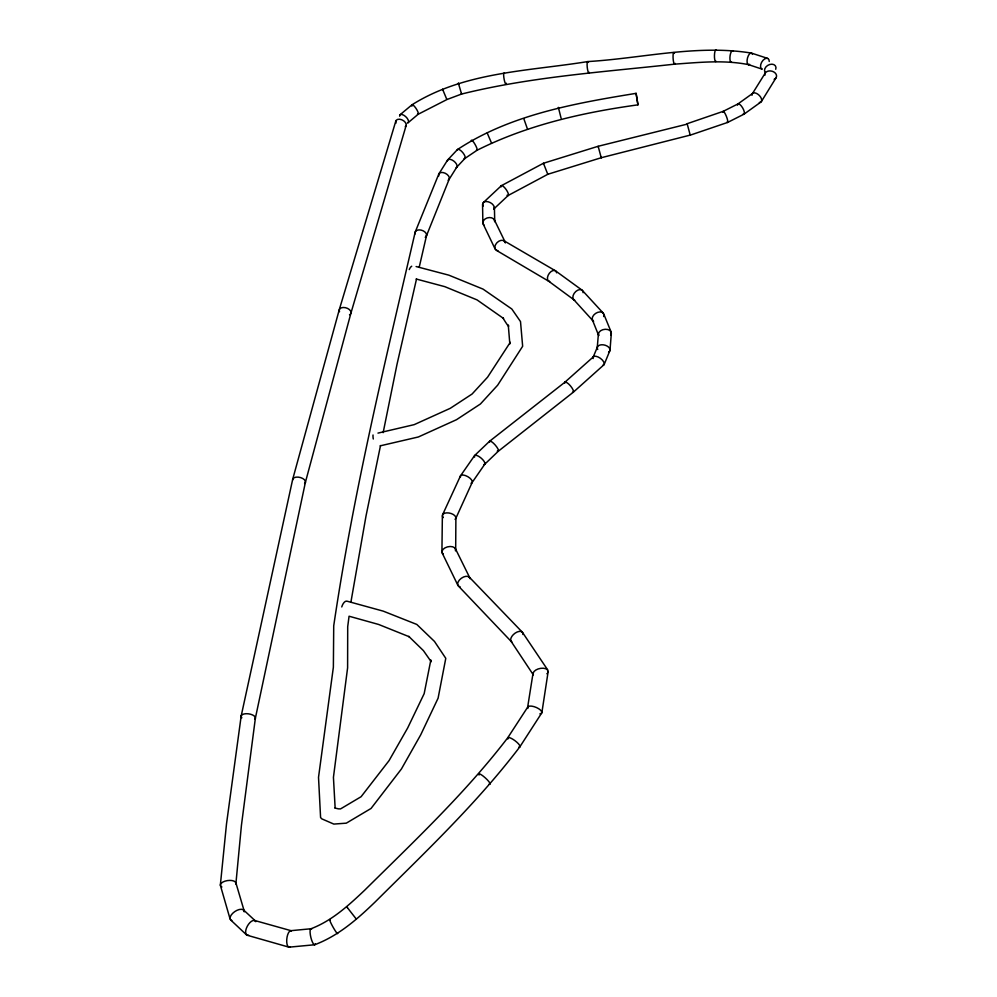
<?xml version="1.0" encoding="UTF-8"?>
<svg xmlns="http://www.w3.org/2000/svg" width="997" height="997" viewBox="0 0 997 997"><rect width="100%" height="100%" fill="white"/><g stroke="black" fill="none" stroke-linecap="round" stroke-linejoin="round"><path stroke-width="1.5" d="M455.679 549.783L455.891 517.742M441.92 551.927L442.369 515.698M415.126 232.351C384.892 362.783 353.262 493.278 333.721 625.817L333.372 667.18L318.517 777.348L320.585 817.528L321.782 818.849L333.821 824.083L346.308 823.161L371.046 808.455L401.417 768.986L420.709 734.839L438.094 698.187L445.784 658.332L434.48 641.432L416.821 624.446L383.234 611.136L346.968 601.166M743.849 114.256L727.573 122.457L690.236 135.156L687.145 123.715L723.186 111.352L738.054 103.887M610.014 350.072L611.335 333.359M597.24 347.729L598.399 333.983M235.915 883.492L241.436 825.329L255.382 718.139M220.374 884.838L226.493 824.021L241.162 716.108M350.907 602.151L366.011 516.01L380.518 445.534M541.882 712.593L548.138 671.666M527.612 707.409L533.021 673.336M383.147 432.661L396.968 364.541L416.509 279.023M255.344 718.351L305.431 482.199M241.199 715.908L292.694 479.308L339.254 309.768L395.772 121.198M419.214 267.233L426.529 235.541M305.381 482.411L350.944 313.083L406.153 125.448M636.049 93.319L637.943 104.847L636.123 93.344C574.858 103.339 510.302 114.667 457.536 149.5M426.38 236.002L449.211 179.148M415.263 231.902L438.817 174.014M604.207 364.379L609.828 350.782M593.115 357.25L597.415 347.006M455.704 518.627L472.179 482.423M442.556 514.813L460.452 475.943M458.383 83.249L461.586 94.042C531.314 76.732 603.359 72.021 674.57 64.157C699.233 62.412 724.109 59.758 748.597 64.643M761.446 101.432L776.189 77.567M752.249 93.905L765.148 73.217M449.124 179.348L456.863 166.985M439.029 173.628L447.603 160.043M519.923 746.728L541.745 712.942M507.71 737.817L527.737 707.072M380.243 445.833L418.366 436.973L456.501 419.7L480.417 403.997L497.653 385.191L522.652 346.271L520.509 321.582L511.822 309.008L483.034 289.105L448.837 275.16L416.11 266.535M472.08 482.585L484.816 464.128M460.552 475.781L474.572 455.604M519.848 746.828C476.977 803.233 425.258 852.123 375.134 901.973C357.3 919.197 338.319 935.822 314.803 944.707M507.785 737.718C465.312 793.138 414.191 841.169 364.69 890.196C348.564 905.438 331.901 920.842 310.815 928.818M456.638 167.284L464.988 158.373M447.728 159.894L457.436 149.587M484.729 464.241L498.375 451.167L573.325 392.195L603.87 364.84M474.659 455.492L489.639 441.21M493.652 209.133L508.246 195.424M483.296 202.59L501.329 185.729M564.863 382.237L593.439 356.776M408.147 122.668L418.217 114.219M400.009 114.805L411.948 104.835M489.726 441.148L564.963 382.163M743.974 114.194L760.885 102.043M737.942 103.95L752.797 93.294M464.901 158.461L477.114 150.223M501.416 185.666L543.44 163.259L598.175 146.272L687.107 124.139M508.158 195.474L547.914 174.238L601.241 157.725L690.198 135.106M418.154 114.269L447.017 99.501L461.586 94.042L461.536 93.195M412.023 104.772C464.465 71.747 528.51 71.198 587.732 61.577C641.993 58.362 696.841 44.254 751.227 53.053M477.052 150.26C527.363 125.024 582.485 112.499 637.943 104.847M377.963 433.109L414.179 424.647L450.258 408.321L472.08 394.027L487.595 377.165L510.265 342.32L509.828 343.94L508.271 325.01C510.738 330.792 500.332 314.105 503.535 318.454L477.027 299.885L444.824 286.662L416.173 279.01M290.825 930.687L311.064 928.755M289.205 947.15L314.554 944.77M254.596 920.468L291.224 930.737M247.268 935.273L288.806 947.113M751.389 53.078L767.565 58.374M748.435 64.606L762.244 69.192A6.057 3.577 -59.5 0 1 762.992 60.343A6.057 3.577 -59.5 0 1 769.248 61.465M458.408 83.237L458.944 84.284M503.946 240.738L555.304 270.71M496.332 250.297L548.811 281.279M555.516 270.848L581.949 290.077M548.612 281.154L574.035 299.86M243.505 909.912L255.431 920.979M230.594 919.895L246.433 934.775M469.388 577.226L522.303 632.173M458.321 585.924L511.311 641.594M582.323 290.401L603.148 313.033M573.649 299.536L592.978 320.81M334.793 808.019C333.322 807.072 340.413 810.536 341.971 808.068L361.101 796.715L389.054 760.624L407.661 727.997L424.174 693.638L430.841 660.002L431.178 661.709L423.438 650.642L408.795 636.41L409.406 636.809L378.623 624.458L349.062 616.221L347.704 626.702L347.604 667.816L333.434 777.336L335.129 807.744M491.533 143.107L487.234 133.037M347.442 907.681L346.657 906.709L356.054 918.76M547.665 174.026L543.44 163.259L543.502 164.044M446.731 99.226L442.556 89.182L442.705 90.141M522.465 632.36L547.752 669.984M511.012 641.196L533.283 674.795M455.455 548.774L469.824 577.874M494.462 220.075L505.167 242.097M442.157 552.936L457.872 585.276M483.159 224.026L495.098 248.951M601.216 157.676L598.163 146.322L598.412 147.008M527.525 129.224L523.961 119.092M603.721 313.93L611.136 332.026M592.405 319.912L598.599 335.316M558.744 108.187L558.37 107.377L561.087 118.194M235.878 882.806L244.19 910.984M220.424 885.51L230.083 919.01M601.104 157.028L601.253 157.713M494.412 207.501L494.736 221.421M482.548 204.235L482.872 222.692M438.817 175.883A5.795 3.502 28.3 0 1 445.223 173.254A5.795 3.502 28.3 0 1 448.139 180.27M447.317 160.966A5.795 2.954 38.8 0 1 453.747 161.04A5.795 2.954 38.8 0 1 456.19 167.621M415.25 233.834A5.932 3.789 18.4 0 1 421.058 230.083A5.932 3.789 18.4 0 1 426.28 236.214M425.844 236.8A5.932 3.789 18.4 0 1 425.221 237.286M471.357 141.175A5.783 1.097 60.8 0 1 474.996 144.291A5.783 1.097 60.8 0 1 476.479 150.061M457.212 150.123A5.795 2.081 50.6 0 1 462.944 152.79A5.795 2.081 50.6 0 1 464.041 158.623M341.759 606.949A6.967 3.402 -73.9 0 1 346.096 601.141M409.269 269.576A6.019 3.265 -75.6 0 1 410.253 267.695L410.452 267.433A6.019 3.265 -75.6 0 1 411.711 266.224M373.289 439.004A6.456 1.346 76.8 0 1 373.015 436.848L373.003 436.524A6.456 1.346 76.8 0 1 373.04 434.991M339.516 311.7A6.082 3.714 16.3 0 1 345.336 307.662A6.082 3.714 16.3 0 1 350.52 313.93M349.748 314.603A6.082 3.714 16.3 0 1 349.511 314.74M292.644 479.981A6.53 3.552 13.1 0 1 300.571 477.575A6.53 3.552 13.1 0 1 304.584 483.557M241.835 717.803A7.178 3.303 8.2 0 1 248.278 713.79A7.178 3.303 8.2 0 1 254.709 719.273M220.973 886.321A7.802 3.627 -8.1 0 1 227.366 880.6A7.802 3.627 -8.1 0 1 235.766 883.953M221.907 887.006A7.802 3.627 -8.1 0 1 221.633 886.856M231.852 920.518A8.113 4.125 -34.3 0 1 234.644 911.682A8.113 4.125 -34.3 0 1 244.228 911.844M248.652 935.223A8.225 3.951 -60.9 0 1 247.306 926.225A8.225 3.951 -60.9 0 1 255.83 921.702M290.227 946.689A8.238 3.19 -83.2 0 1 286.75 939.486A8.238 3.19 -83.2 0 1 291.398 930.862M315.351 943.773A8.163 2.044 76.7 0 1 310.927 937.703A8.163 2.044 76.7 0 1 311.65 929.067M337.522 932.718A8.013 0.81 60.7 0 1 333.11 927.247A8.013 0.81 60.7 0 1 330.294 919.944M479.058 775.03A7.64 1.408 42.3 0 1 485.252 777.847A7.64 1.408 42.3 0 1 489.166 784.128M507.909 738.989A7.552 1.944 36.7 0 1 514.751 740.522A7.552 1.944 36.7 0 1 518.938 747.027M527.874 708.456A7.552 2.929 22 0 1 536.548 707.571A7.552 2.929 22 0 1 539.9 713.864M533.345 674.52A7.552 4.063 -12.1 0 1 540.686 668.339A7.552 4.063 -12.1 0 1 547.777 672.452M547.104 673.498A7.552 4.063 -12.1 0 1 546.867 673.76M511.935 642.043A7.241 4 -39.3 0 1 515.125 633.132A7.241 4 -39.3 0 1 522.914 634.466M459.218 586.523A7.029 4.15 -35.3 0 1 461.324 578.26A7.029 4.15 -35.3 0 1 470.023 578.659M460.078 586.784A7.029 4.15 -35.3 0 1 459.779 586.71M443.329 554.158A6.942 4.175 -12.8 0 1 447.404 546.892A6.942 4.175 -12.8 0 1 455.455 550.867M443.304 517.58A6.842 3.627 13 0 1 448.999 512.994A6.842 3.627 13 0 1 455.093 519.387M460.415 477.139A6.692 2.916 29.7 0 1 467.767 476.641A6.692 2.916 29.7 0 1 471.07 483.233M474.609 457.062A6.655 2.281 40.6 0 1 480.641 457.685A6.655 2.281 40.6 0 1 483.981 464.527M489.577 442.207A6.618 1.67 49.1 0 1 495.31 445.136A6.618 1.67 49.1 0 1 497.266 451.13M564.701 383.297A6.53 1.907 50.1 0 1 570.321 385.714A6.53 1.907 50.1 0 1 572.515 392.332M593.14 358.571A6.58 3.028 36.2 0 1 600.281 358.235A6.58 3.028 36.2 0 1 602.711 365.363M597.726 349.511A6.493 3.938 13.8 0 1 600.269 344.962A6.493 3.938 13.8 0 1 608.407 346.956A6.493 3.938 13.8 0 1 608.581 352.165M598.761 335.553A6.481 4.324 -8.8 0 1 605.204 329.284A6.481 4.324 -8.8 0 1 610.712 334.98M592.667 320.373A6.406 4.275 -32.7 0 1 597.702 312.36A6.406 4.275 -32.7 0 1 603.683 316.535M593.639 321.308A6.406 4.275 -32.7 0 1 592.829 320.598M574.721 300.197A6.294 4.013 -48.4 0 1 575.78 291.51A6.294 4.013 -48.4 0 1 583.12 292.682M549.746 281.578A6.206 3.801 -57 0 1 549.397 273.19A6.206 3.801 -57 0 1 556.638 272.817M497.964 250.745A6.119 4.225 -44.2 0 1 496.917 242.745A6.119 4.225 -44.2 0 1 505.354 242.919M484.006 225.16A5.982 4.387 -13.5 0 1 487.172 217.944A5.982 4.387 -13.5 0 1 494.699 221.695M483.271 206.018A6.181 3.726 27 0 1 488.156 201.768A6.181 3.726 27 0 1 493.939 208.772M501.155 186.875A5.957 1.695 55.2 0 1 503.635 186.663A5.957 1.695 55.2 0 1 508.046 192.969A5.957 1.695 55.2 0 1 507.012 195.275M722.95 112.25A5.97 1.134 68.5 0 1 726.364 116.313A5.97 1.134 68.5 0 1 726.913 122.108M737.493 105.146A5.957 2.056 60.1 0 1 742.566 107.751A5.957 2.056 60.1 0 1 742.952 114.206M752.012 95.263A5.97 3.303 44.6 0 1 755.851 93.145A5.97 3.303 44.6 0 1 761.359 98.553A5.97 3.303 44.6 0 1 759.34 102.467M764.836 75.336A5.957 4.374 13.1 0 1 768.961 70.961A5.957 4.374 13.1 0 1 775.94 73.94A5.957 4.374 13.1 0 1 774.158 79.311M765.21 72.382A6.069 4.437 -28.6 0 1 769.709 64.493A6.069 4.437 -28.6 0 1 775.728 69.267M749.619 64.356A5.945 2.542 -76.1 0 1 747.551 57.789A5.945 2.542 -76.1 0 1 752.461 54.361M731.661 62.288A5.882 1.944 -83.5 0 1 730.116 55.533A5.882 1.944 -83.5 0 1 733.381 51.321M716.195 61.34A5.857 1.433 -89.1 0 1 714.45 55.296A5.857 1.433 -89.1 0 1 716.544 50.349M675.044 63.359A5.795 1.084 86.4 0 1 673.586 62.076A5.795 1.084 86.4 0 1 673.137 54.598A5.795 1.084 86.4 0 1 674.458 53.414M589.364 72.345A5.72 1.109 83.9 0 1 587.208 67.048A5.72 1.109 83.9 0 1 588.417 62.4M506.351 83.249A5.658 0.997 80.2 0 1 504.158 79.436A5.658 0.997 80.2 0 1 504.432 73.292M411.935 106.131A5.658 1.383 57.2 0 1 415.849 108.162A5.658 1.383 57.2 0 1 417.506 114.219M399.623 116.175A5.658 2.63 43.6 0 1 405.567 116.524A5.658 2.63 43.6 0 1 407.362 123.042M395.983 123.13A5.633 3.564 27.6 0 1 401.716 119.74A5.633 3.564 27.6 0 1 405.256 126.719"/></g></svg>
